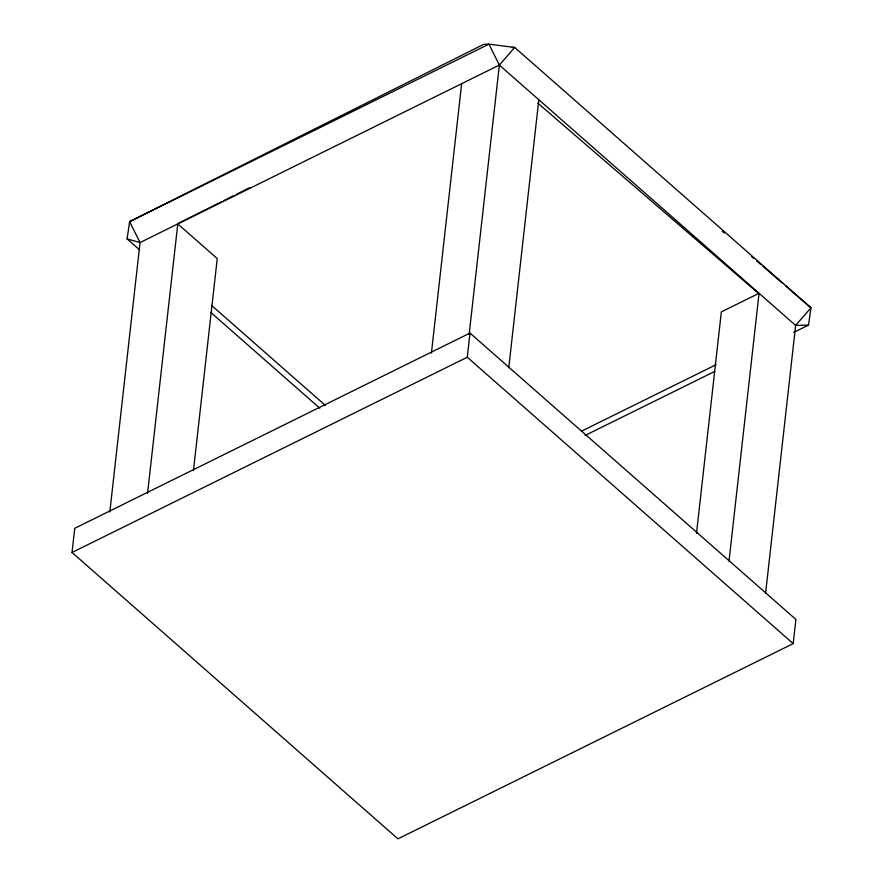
<?xml version="1.0" encoding="UTF-8"?>
<svg xmlns="http://www.w3.org/2000/svg" width="883" height="883" viewBox="0 0 883 883"><rect width="100%" height="100%" fill="white"/><g stroke="black" fill="none" stroke-linecap="round" stroke-linejoin="round"><path stroke-width="1.32" d="M72.031 552.471L74.746 528.31L469.988 333.079L795.903 619.458L793.188 643.619L397.946 838.85L72.031 552.471L467.284 357.24L469.988 333.079M109.823 511.941L140.044 242.56L129.635 221.633L483.553 44.404L488.95 44.15L514.69 47.439L810.969 307.781L808.519 325.099L793.707 332.416M147.56 493.31L177.781 223.918L217.24 258.587L193.465 470.551M431.423 353.09L461.643 83.697M469.138 334.458L499.359 65.066L488.95 44.15L129.635 221.633L127.097 238.885L139.536 249.812M508.763 367.769L538.818 99.746M696.488 533.42L721.345 311.898L759.06 293.266L728.994 561.29M765.572 593.431L795.638 325.408L810.969 307.781L785.914 286.18M127.097 238.885L140.044 242.56L499.359 65.066L514.69 47.439L511.985 47.561M178.267 223.41L221.434 201.799M223.896 200.562L233.763 195.618M236.225 194.392L249.79 187.593M581.433 431.213L715.958 364.767M585.032 435.496L714.678 371.456M808.519 325.099L795.638 325.408L499.359 65.066M722.239 231.28L724.325 233.079M751.466 256.478L753.552 258.277M756.687 260.982L760.859 264.58M762.945 266.379L782.78 283.476M537.802 103.123L759.104 293.918M467.284 357.24L793.188 643.619M211.556 305.397L325.297 405.341M211.015 312.615L319.789 408.2"/></g></svg>
